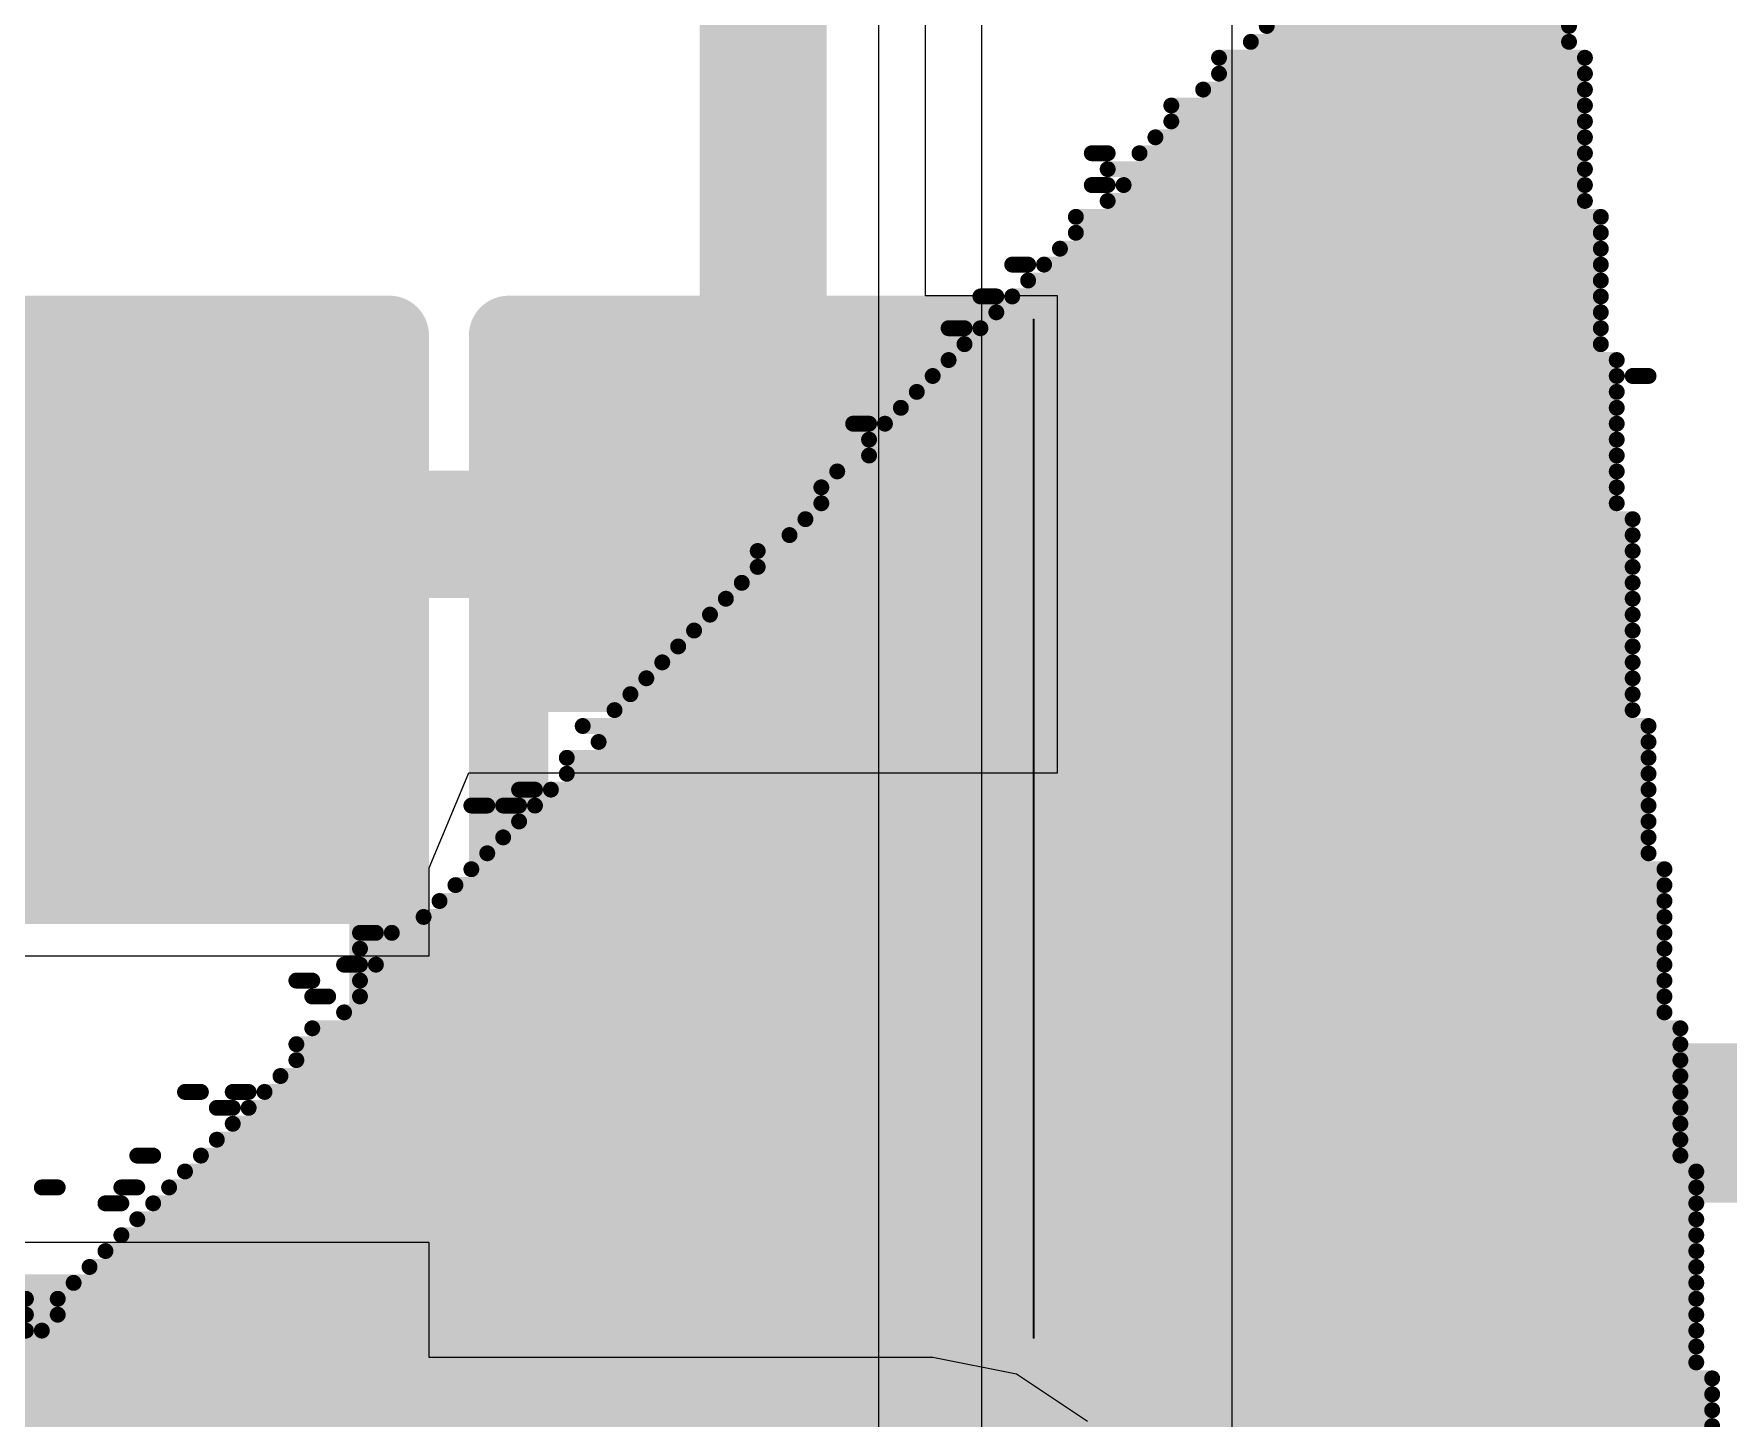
# Model space of a CAD drawing. Header units: inches. Extents: x -5 to 247, y -53 to 67.
# Drawn here: x 35.38 to 38.085, y -15.94 to -13.73 of the extents above; entities that cross this region are included whole.
import ezdxf

# ---------------------------------------------------------------- set-up
doc = ezdxf.new("R2010")
doc.units = ezdxf.units.IN
for name, color, linetype in [('Board Outline', 216, 'Continuous'), ('Bottom Layer', 5, 'Continuous'), ('Bottom Overlay', 54, 'Continuous'), ('Top Layer', 1, 'Continuous'), ('Top Overlay', 2, 'Continuous'), ('Top Paste', 8, 'Continuous'), ('Top Solder', 216, 'Continuous')]:
    doc.layers.add(name, color=color, linetype=linetype)

# ---------------------------------------------------------------- blocks, each defined once
blk = doc.blocks.new('R___0603_22')
at = {"layer": 'Top Layer'}
for points in [[(-0.381, 0.4445), (-0.381, -0.4445), (-1.143, -0.4445), (-1.143, 0.4445)], [(1.143, 0.4445), (1.143, -0.4445), (0.381, -0.4445), (0.381, 0.4445)]]:
    blk.add_hatch(color=1, dxfattribs=at).paths.add_polyline_path(points)
at = {"layer": 'Top Paste'}
for points in [[(-0.381, 0.4445), (-0.381, -0.4445), (-1.143, -0.4445), (-1.143, 0.4445)], [(1.143, 0.4445), (1.143, -0.4445), (0.381, -0.4445), (0.381, 0.4445)]]:
    blk.add_hatch(color=8, dxfattribs=at).paths.add_polyline_path(points)
at = {"layer": 'Top Solder'}
for points in [[(-0.2794, 0.5461), (-0.2794, -0.5461), (-1.2446, -0.5461), (-1.2446, 0.5461)], [(1.2446, 0.5461), (1.2446, -0.5461), (0.2794, -0.5461), (0.2794, 0.5461)]]:
    blk.add_hatch(color=216, dxfattribs=at).paths.add_polyline_path(points)
at = {"layer": 'Top Overlay'}
for points in [[(1.2192, 0.5334, 0.127, 0.127, 0), (-1.2192, 0.5334, 0.127, 0.127, 0)], [(-1.2192, -0.5334, 0.127, 0.127, 0), (-1.2192, 0.5334, 0.127, 0.127, 0)], [(1.2192, -0.5334, 0.127, 0.127, 0), (1.2192, 0.5334, 0.127, 0.127, 0)], [(1.2192, -0.5334, 0.127, 0.127, 0), (-1.2192, -0.5334, 0.127, 0.127, 0)]]:
    blk.add_lwpolyline(points, format="xyseb", dxfattribs=at)
for points in [[(-1.25095, 0.5334, 0.0635, 0.0635, 1), (-1.18745, 0.5334, 0.0635, 0.0635, 1)], [(-1.25095, 0.5334, 0.0635, 0.0635, 1), (-1.18745, 0.5334, 0.0635, 0.0635, 1)], [(1.18745, 0.5334, 0.0635, 0.0635, 1), (1.25095, 0.5334, 0.0635, 0.0635, 1)], [(1.18745, 0.5334, 0.0635, 0.0635, 1), (1.25095, 0.5334, 0.0635, 0.0635, 1)], [(-1.25095, -0.5334, 0.0635, 0.0635, 1), (-1.18745, -0.5334, 0.0635, 0.0635, 1)], [(-1.25095, -0.5334, 0.0635, 0.0635, 1), (-1.18745, -0.5334, 0.0635, 0.0635, 1)], [(1.18745, -0.5334, 0.0635, 0.0635, 1), (1.25095, -0.5334, 0.0635, 0.0635, 1)], [(1.18745, -0.5334, 0.0635, 0.0635, 1), (1.25095, -0.5334, 0.0635, 0.0635, 1)]]:
    blk.add_lwpolyline(points, format="xyseb", close=True, dxfattribs=at)
blk = doc.blocks.new('R___0402_26')
at = {"layer": 'Top Layer'}
for points in [[(-0.6985, -0.3175), (-0.6985, 0.3175), (-0.2413, 0.3175), (-0.2413, -0.3175)], [(0.2413, -0.3175), (0.2413, 0.3175), (0.6985, 0.3175), (0.6985, -0.3175)]]:
    blk.add_hatch(color=1, dxfattribs=at).paths.add_polyline_path(points)
at = {"layer": 'Top Paste'}
for points in [[(-0.6985, -0.3175), (-0.6985, 0.3175), (-0.2413, 0.3175), (-0.2413, -0.3175)], [(0.2413, -0.3175), (0.2413, 0.3175), (0.6985, 0.3175), (0.6985, -0.3175)]]:
    blk.add_hatch(color=8, dxfattribs=at).paths.add_polyline_path(points)
at = {"layer": 'Top Solder'}
for points in [[(-0.7535, -0.3725), (-0.7535, 0.3725), (-0.1863, 0.3725), (-0.1863, -0.3725)], [(0.1863, -0.3725), (0.1863, 0.3725), (0.7535, 0.3725), (0.7535, -0.3725)]]:
    blk.add_hatch(color=216, dxfattribs=at).paths.add_polyline_path(points)
at = {"layer": 'Top Overlay'}
for points in [[(-0.7874, 0.4064, 0.127, 0.127, 0), (0.7874, 0.4064, 0.127, 0.127, 0)], [(-0.7874, 0.4064, 0.127, 0.127, 0), (-0.7874, -0.4064, 0.127, 0.127, 0)], [(0.7874, 0.4064, 0.127, 0.127, 0), (0.7874, -0.4064, 0.127, 0.127, 0)], [(-0.7874, -0.4064, 0.127, 0.127, 0), (0.7874, -0.4064, 0.127, 0.127, 0)], [(-0.8128, -0.4318, 0.00323, 0.00323, 0), (0.8128, -0.4318, 0.00323, 0.00323, 0)]]:
    blk.add_lwpolyline(points, format="xyseb", dxfattribs=at)
for points in [[(-0.8191, 0.4064, 0.0635, 0.0635, 1), (-0.7556, 0.4064, 0.0635, 0.0635, 1)], [(-0.8191, 0.4064, 0.0635, 0.0635, 1), (-0.7556, 0.4064, 0.0635, 0.0635, 1)], [(0.7556, 0.4064, 0.0635, 0.0635, 1), (0.8191, 0.4064, 0.0635, 0.0635, 1)], [(0.7556, 0.4064, 0.0635, 0.0635, 1), (0.8191, 0.4064, 0.0635, 0.0635, 1)], [(-0.8191, -0.4064, 0.0635, 0.0635, 1), (-0.7556, -0.4064, 0.0635, 0.0635, 1)], [(-0.8191, -0.4064, 0.0635, 0.0635, 1), (-0.7556, -0.4064, 0.0635, 0.0635, 1)], [(0.7556, -0.4064, 0.0635, 0.0635, 1), (0.8191, -0.4064, 0.0635, 0.0635, 1)], [(0.7556, -0.4064, 0.0635, 0.0635, 1), (0.8191, -0.4064, 0.0635, 0.0635, 1)], [(-0.8136, -0.4318, 0.00161, 0.00161, 1), (-0.812, -0.4318, 0.00161, 0.00161, 1)], [(0.812, -0.4318, 0.00161, 0.00161, 1), (0.8136, -0.4318, 0.00161, 0.00161, 1)]]:
    blk.add_lwpolyline(points, format="xyseb", close=True, dxfattribs=at)

msp = doc.modelspace()

# ---------------------------------------------------------------- linework, layer by layer
at = {"layer": 'Board Outline'}
msp.add_lwpolyline([(49.772, 6.3476, 0.254, 0.254, -0.6504), (32.1175, -53.0547, 0.254, 0.254, 0)], format="xyseb", dxfattribs=at)
at = {"layer": 'Bottom Layer'}
for p, q in [((37.2927, 1.9311), (37.2927, -18.214)), ((36.7284, -7.747), (36.7284, -20.193)), ((36.8934, -20.193), (36.8934, -7.747))]:
    msp.add_line(p, q, dxfattribs=at)
msp.add_lwpolyline([(37.5775, -18.5689, 0.254, 0.254, 0), (37.5775, 2.286, 0.254, 0.254, 0)], format="xyseb", dxfattribs=at)
at = {"layer": 'Bottom Overlay'}
for points in [[(37.3483, -13.7172, 0.0254, 0.0254, 0), (37.8309, -13.7172, 0.0254, 0.0254, 0)], [(37.3229, -13.7426, 0.0254, 0.0254, 0), (37.8309, -13.7426, 0.0254, 0.0254, 0)], [(37.2721, -13.768, 0.0254, 0.0254, 0), (37.8563, -13.768, 0.0254, 0.0254, 0)], [(37.2721, -13.7934, 0.0254, 0.0254, 0), (37.8563, -13.7934, 0.0254, 0.0254, 0)], [(37.2467, -13.8188, 0.0254, 0.0254, 0), (37.8563, -13.8188, 0.0254, 0.0254, 0)], [(37.1959, -13.8442, 0.0254, 0.0254, 0), (37.8563, -13.8442, 0.0254, 0.0254, 0)], [(37.1959, -13.8696, 0.0254, 0.0254, 0), (37.8563, -13.8696, 0.0254, 0.0254, 0)], [(37.1705, -13.895, 0.0254, 0.0254, 0), (37.8563, -13.895, 0.0254, 0.0254, 0)], [(37.0689, -13.9204, 0.0254, 0.0254, 0), (37.0943, -13.9204, 0.0254, 0.0254, 0)], [(37.1451, -13.9204, 0.0254, 0.0254, 0), (37.8563, -13.9204, 0.0254, 0.0254, 0)], [(37.0943, -13.9458, 0.0254, 0.0254, 0), (37.8563, -13.9458, 0.0254, 0.0254, 0)], [(37.0689, -13.9712, 0.0254, 0.0254, 0), (37.0943, -13.9712, 0.0254, 0.0254, 0)], [(37.0943, -13.9966, 0.0254, 0.0254, 0), (37.8563, -13.9966, 0.0254, 0.0254, 0)], [(37.1197, -13.9712, 0.0254, 0.0254, 0), (37.8563, -13.9712, 0.0254, 0.0254, 0)], [(37.0435, -14.022, 0.0254, 0.0254, 0), (37.8817, -14.022, 0.0254, 0.0254, 0)], [(37.0435, -14.0474, 0.0254, 0.0254, 0), (37.8817, -14.0474, 0.0254, 0.0254, 0)], [(37.0181, -14.0728, 0.0254, 0.0254, 0), (37.8817, -14.0728, 0.0254, 0.0254, 0)], [(36.9419, -14.0982, 0.0254, 0.0254, 0), (36.9673, -14.0982, 0.0254, 0.0254, 0)], [(36.9927, -14.0982, 0.0254, 0.0254, 0), (37.8817, -14.0982, 0.0254, 0.0254, 0)], [(36.9673, -14.1236, 0.0254, 0.0254, 0), (37.8817, -14.1236, 0.0254, 0.0254, 0)], [(36.8911, -14.149, 0.0254, 0.0254, 0), (36.9165, -14.149, 0.0254, 0.0254, 0)], [(36.9419, -14.149, 0.0254, 0.0254, 0), (37.8817, -14.149, 0.0254, 0.0254, 0)], [(36.9165, -14.1744, 0.0254, 0.0254, 0), (37.8817, -14.1744, 0.0254, 0.0254, 0)], [(36.8403, -14.1998, 0.0254, 0.0254, 0), (36.8657, -14.1998, 0.0254, 0.0254, 0)], [(36.8911, -14.1998, 0.0254, 0.0254, 0), (37.8817, -14.1998, 0.0254, 0.0254, 0)], [(36.8657, -14.2252, 0.0254, 0.0254, 0), (37.8817, -14.2252, 0.0254, 0.0254, 0)], [(36.8403, -14.2506, 0.0254, 0.0254, 0), (37.9071, -14.2506, 0.0254, 0.0254, 0)], [(36.8149, -14.276, 0.0254, 0.0254, 0), (37.9071, -14.276, 0.0254, 0.0254, 0)], [(37.9325, -14.276, 0.0254, 0.0254, 0), (37.9579, -14.276, 0.0254, 0.0254, 0)], [(36.7895, -14.3014, 0.0254, 0.0254, 0), (37.9071, -14.3014, 0.0254, 0.0254, 0)], [(36.7641, -14.3268, 0.0254, 0.0254, 0), (37.9071, -14.3268, 0.0254, 0.0254, 0)], [(36.6879, -14.3522, 0.0254, 0.0254, 0), (36.7133, -14.3522, 0.0254, 0.0254, 0)], [(36.7387, -14.3522, 0.0254, 0.0254, 0), (37.9071, -14.3522, 0.0254, 0.0254, 0)], [(36.7133, -14.3776, 0.0254, 0.0254, 0), (37.9071, -14.3776, 0.0254, 0.0254, 0)], [(36.7133, -14.403, 0.0254, 0.0254, 0), (37.9071, -14.403, 0.0254, 0.0254, 0)], [(36.6625, -14.4284, 0.0254, 0.0254, 0), (37.9071, -14.4284, 0.0254, 0.0254, 0)], [(36.6371, -14.4538, 0.0254, 0.0254, 0), (37.9071, -14.4538, 0.0254, 0.0254, 0)], [(36.6371, -14.4792, 0.0254, 0.0254, 0), (37.9071, -14.4792, 0.0254, 0.0254, 0)], [(36.6117, -14.5046, 0.0254, 0.0254, 0), (37.9325, -14.5046, 0.0254, 0.0254, 0)], [(36.5863, -14.53, 0.0254, 0.0254, 0), (37.9325, -14.53, 0.0254, 0.0254, 0)], [(36.5355, -14.5554, 0.0254, 0.0254, 0), (37.9325, -14.5554, 0.0254, 0.0254, 0)], [(36.5355, -14.5808, 0.0254, 0.0254, 0), (37.9325, -14.5808, 0.0254, 0.0254, 0)], [(36.5101, -14.6062, 0.0254, 0.0254, 0), (37.9325, -14.6062, 0.0254, 0.0254, 0)], [(36.4847, -14.6316, 0.0254, 0.0254, 0), (37.9325, -14.6316, 0.0254, 0.0254, 0)], [(36.4593, -14.657, 0.0254, 0.0254, 0), (37.9325, -14.657, 0.0254, 0.0254, 0)], [(36.4339, -14.6824, 0.0254, 0.0254, 0), (37.9325, -14.6824, 0.0254, 0.0254, 0)], [(36.4085, -14.7078, 0.0254, 0.0254, 0), (37.9325, -14.7078, 0.0254, 0.0254, 0)], [(36.3831, -14.7332, 0.0254, 0.0254, 0), (37.9325, -14.7332, 0.0254, 0.0254, 0)], [(36.3577, -14.7586, 0.0254, 0.0254, 0), (37.9325, -14.7586, 0.0254, 0.0254, 0)], [(36.3069, -14.8094, 0.0254, 0.0254, 0), (37.9325, -14.8094, 0.0254, 0.0254, 0)], [(36.3323, -14.784, 0.0254, 0.0254, 0), (37.9325, -14.784, 0.0254, 0.0254, 0)], [(36.2561, -14.8348, 0.0254, 0.0254, 0), (37.9579, -14.8348, 0.0254, 0.0254, 0)], [(36.2815, -14.8602, 0.0254, 0.0254, 0), (37.9579, -14.8602, 0.0254, 0.0254, 0)], [(36.2307, -14.8856, 0.0254, 0.0254, 0), (37.9579, -14.8856, 0.0254, 0.0254, 0)], [(36.2307, -14.911, 0.0254, 0.0254, 0), (37.9579, -14.911, 0.0254, 0.0254, 0)], [(36.1545, -14.9364, 0.0254, 0.0254, 0), (36.1799, -14.9364, 0.0254, 0.0254, 0)], [(36.2053, -14.9364, 0.0254, 0.0254, 0), (37.9579, -14.9364, 0.0254, 0.0254, 0)], [(36.0783, -14.9618, 0.0254, 0.0254, 0), (36.1037, -14.9618, 0.0254, 0.0254, 0)], [(36.1291, -14.9618, 0.0254, 0.0254, 0), (36.1545, -14.9618, 0.0254, 0.0254, 0)], [(36.1799, -14.9618, 0.0254, 0.0254, 0), (37.9579, -14.9618, 0.0254, 0.0254, 0)], [(36.1545, -14.9872, 0.0254, 0.0254, 0), (37.9579, -14.9872, 0.0254, 0.0254, 0)], [(36.1291, -15.0126, 0.0254, 0.0254, 0), (37.9579, -15.0126, 0.0254, 0.0254, 0)], [(36.1037, -15.038, 0.0254, 0.0254, 0), (37.9579, -15.038, 0.0254, 0.0254, 0)], [(36.0783, -15.0634, 0.0254, 0.0254, 0), (37.9833, -15.0634, 0.0254, 0.0254, 0)], [(36.0529, -15.0888, 0.0254, 0.0254, 0), (37.9833, -15.0888, 0.0254, 0.0254, 0)], [(36.0275, -15.1142, 0.0254, 0.0254, 0), (37.9833, -15.1142, 0.0254, 0.0254, 0)], [(36.0021, -15.1396, 0.0254, 0.0254, 0), (37.9833, -15.1396, 0.0254, 0.0254, 0)], [(35.9005, -15.165, 0.0254, 0.0254, 0), (35.9259, -15.165, 0.0254, 0.0254, 0)], [(35.9513, -15.165, 0.0254, 0.0254, 0), (37.9833, -15.165, 0.0254, 0.0254, 0)], [(35.9005, -15.1904, 0.0254, 0.0254, 0), (37.9833, -15.1904, 0.0254, 0.0254, 0)], [(35.7989, -15.2412, 0.0254, 0.0254, 0), (35.8243, -15.2412, 0.0254, 0.0254, 0)], [(35.8751, -15.2158, 0.0254, 0.0254, 0), (35.9005, -15.2158, 0.0254, 0.0254, 0)], [(35.9005, -15.2412, 0.0254, 0.0254, 0), (37.9833, -15.2412, 0.0254, 0.0254, 0)], [(35.9259, -15.2158, 0.0254, 0.0254, 0), (37.9833, -15.2158, 0.0254, 0.0254, 0)], [(35.8243, -15.2666, 0.0254, 0.0254, 0), (35.8497, -15.2666, 0.0254, 0.0254, 0)], [(35.9005, -15.2666, 0.0254, 0.0254, 0), (37.9833, -15.2666, 0.0254, 0.0254, 0)], [(35.8751, -15.292, 0.0254, 0.0254, 0), (37.9833, -15.292, 0.0254, 0.0254, 0)], [(35.8243, -15.3174, 0.0254, 0.0254, 0), (38.0087, -15.3174, 0.0254, 0.0254, 0)], [(35.7989, -15.3428, 0.0254, 0.0254, 0), (38.0087, -15.3428, 0.0254, 0.0254, 0)], [(35.7989, -15.3682, 0.0254, 0.0254, 0), (38.0087, -15.3682, 0.0254, 0.0254, 0)], [(35.7735, -15.3936, 0.0254, 0.0254, 0), (38.0087, -15.3936, 0.0254, 0.0254, 0)], [(35.6211, -15.419, 0.0254, 0.0254, 0), (35.6465, -15.419, 0.0254, 0.0254, 0)], [(35.6973, -15.419, 0.0254, 0.0254, 0), (35.7227, -15.419, 0.0254, 0.0254, 0)], [(35.7481, -15.419, 0.0254, 0.0254, 0), (38.0087, -15.419, 0.0254, 0.0254, 0)], [(35.6719, -15.4444, 0.0254, 0.0254, 0), (35.6973, -15.4444, 0.0254, 0.0254, 0)], [(35.7227, -15.4444, 0.0254, 0.0254, 0), (38.0087, -15.4444, 0.0254, 0.0254, 0)], [(35.6973, -15.4698, 0.0254, 0.0254, 0), (38.0087, -15.4698, 0.0254, 0.0254, 0)], [(35.6719, -15.4952, 0.0254, 0.0254, 0), (38.0087, -15.4952, 0.0254, 0.0254, 0)], [(35.5449, -15.5206, 0.0254, 0.0254, 0), (35.5703, -15.5206, 0.0254, 0.0254, 0)], [(35.6465, -15.5206, 0.0254, 0.0254, 0), (38.0087, -15.5206, 0.0254, 0.0254, 0)], [(35.6211, -15.546, 0.0254, 0.0254, 0), (38.0341, -15.546, 0.0254, 0.0254, 0)], [(35.3925, -15.5714, 0.0254, 0.0254, 0), (35.4179, -15.5714, 0.0254, 0.0254, 0)], [(35.5195, -15.5714, 0.0254, 0.0254, 0), (35.5449, -15.5714, 0.0254, 0.0254, 0)], [(35.5957, -15.5714, 0.0254, 0.0254, 0), (38.0341, -15.5714, 0.0254, 0.0254, 0)], [(35.4941, -15.5968, 0.0254, 0.0254, 0), (35.5195, -15.5968, 0.0254, 0.0254, 0)], [(35.5703, -15.5968, 0.0254, 0.0254, 0), (38.0341, -15.5968, 0.0254, 0.0254, 0)], [(35.5195, -15.6476, 0.0254, 0.0254, 0), (38.0341, -15.6476, 0.0254, 0.0254, 0)], [(35.5449, -15.6222, 0.0254, 0.0254, 0), (38.0341, -15.6222, 0.0254, 0.0254, 0)], [(35.4941, -15.673, 0.0254, 0.0254, 0), (38.0341, -15.673, 0.0254, 0.0254, 0)], [(35.4687, -15.6984, 0.0254, 0.0254, 0), (38.0341, -15.6984, 0.0254, 0.0254, 0)], [(35.4433, -15.7238, 0.0254, 0.0254, 0), (38.0341, -15.7238, 0.0254, 0.0254, 0)], [(35.4179, -15.7492, 0.0254, 0.0254, 0), (38.0341, -15.7492, 0.0254, 0.0254, 0)], [(35.4179, -15.7746, 0.0254, 0.0254, 0), (38.0341, -15.7746, 0.0254, 0.0254, 0)], [(35.3925, -15.8, 0.0254, 0.0254, 0), (38.0341, -15.8, 0.0254, 0.0254, 0)], [(32.6493, -15.8254, 0.0254, 0.0254, 0), (38.0341, -15.8254, 0.0254, 0.0254, 0)], [(32.7001, -15.8508, 0.0254, 0.0254, 0), (38.0341, -15.8508, 0.0254, 0.0254, 0)], [(32.7255, -15.8762, 0.0254, 0.0254, 0), (38.0595, -15.8762, 0.0254, 0.0254, 0)], [(32.7509, -15.9016, 0.0254, 0.0254, 0), (38.0595, -15.9016, 0.0254, 0.0254, 0)], [(32.7763, -15.927, 0.0254, 0.0254, 0), (38.0595, -15.927, 0.0254, 0.0254, 0)], [(32.7763, -15.9524, 0.0254, 0.0254, 0), (38.0595, -15.9524, 0.0254, 0.0254, 0)]]:
    msp.add_lwpolyline(points, format="xyseb", dxfattribs=at)
for points in [[(37.3419, -13.7172, 0.0127, 0.0127, 1), (37.3546, -13.7172, 0.0127, 0.0127, 1)], [(37.8245, -13.7172, 0.0127, 0.0127, 1), (37.8372, -13.7172, 0.0127, 0.0127, 1)], [(37.3165, -13.7426, 0.0127, 0.0127, 1), (37.3292, -13.7426, 0.0127, 0.0127, 1)], [(37.8245, -13.7426, 0.0127, 0.0127, 1), (37.8372, -13.7426, 0.0127, 0.0127, 1)], [(37.2657, -13.768, 0.0127, 0.0127, 1), (37.2784, -13.768, 0.0127, 0.0127, 1)], [(37.8499, -13.768, 0.0127, 0.0127, 1), (37.8626, -13.768, 0.0127, 0.0127, 1)], [(37.2657, -13.7934, 0.0127, 0.0127, 1), (37.2784, -13.7934, 0.0127, 0.0127, 1)], [(37.8499, -13.7934, 0.0127, 0.0127, 1), (37.8626, -13.7934, 0.0127, 0.0127, 1)], [(37.2403, -13.8188, 0.0127, 0.0127, 1), (37.253, -13.8188, 0.0127, 0.0127, 1)], [(37.8499, -13.8188, 0.0127, 0.0127, 1), (37.8626, -13.8188, 0.0127, 0.0127, 1)], [(37.1895, -13.8442, 0.0127, 0.0127, 1), (37.2022, -13.8442, 0.0127, 0.0127, 1)], [(37.8499, -13.8442, 0.0127, 0.0127, 1), (37.8626, -13.8442, 0.0127, 0.0127, 1)], [(37.1895, -13.8696, 0.0127, 0.0127, 1), (37.2022, -13.8696, 0.0127, 0.0127, 1)], [(37.8499, -13.8696, 0.0127, 0.0127, 1), (37.8626, -13.8696, 0.0127, 0.0127, 1)], [(37.1641, -13.895, 0.0127, 0.0127, 1), (37.1768, -13.895, 0.0127, 0.0127, 1)], [(37.8499, -13.895, 0.0127, 0.0127, 1), (37.8626, -13.895, 0.0127, 0.0127, 1)], [(37.0625, -13.9204, 0.0127, 0.0127, 1), (37.0752, -13.9204, 0.0127, 0.0127, 1)], [(37.0879, -13.9204, 0.0127, 0.0127, 1), (37.1006, -13.9204, 0.0127, 0.0127, 1)], [(37.1387, -13.9204, 0.0127, 0.0127, 1), (37.1514, -13.9204, 0.0127, 0.0127, 1)], [(37.8499, -13.9204, 0.0127, 0.0127, 1), (37.8626, -13.9204, 0.0127, 0.0127, 1)], [(37.0879, -13.9458, 0.0127, 0.0127, 1), (37.1006, -13.9458, 0.0127, 0.0127, 1)], [(37.8499, -13.9458, 0.0127, 0.0127, 1), (37.8626, -13.9458, 0.0127, 0.0127, 1)], [(37.0625, -13.9712, 0.0127, 0.0127, 1), (37.0752, -13.9712, 0.0127, 0.0127, 1)], [(37.0879, -13.9712, 0.0127, 0.0127, 1), (37.1006, -13.9712, 0.0127, 0.0127, 1)], [(37.0879, -13.9966, 0.0127, 0.0127, 1), (37.1006, -13.9966, 0.0127, 0.0127, 1)], [(37.1133, -13.9712, 0.0127, 0.0127, 1), (37.126, -13.9712, 0.0127, 0.0127, 1)], [(37.8499, -13.9712, 0.0127, 0.0127, 1), (37.8626, -13.9712, 0.0127, 0.0127, 1)], [(37.8499, -13.9966, 0.0127, 0.0127, 1), (37.8626, -13.9966, 0.0127, 0.0127, 1)], [(37.0371, -14.022, 0.0127, 0.0127, 1), (37.0498, -14.022, 0.0127, 0.0127, 1)], [(37.8753, -14.022, 0.0127, 0.0127, 1), (37.888, -14.022, 0.0127, 0.0127, 1)], [(37.0371, -14.0474, 0.0127, 0.0127, 1), (37.0498, -14.0474, 0.0127, 0.0127, 1)], [(37.8753, -14.0474, 0.0127, 0.0127, 1), (37.888, -14.0474, 0.0127, 0.0127, 1)], [(37.0117, -14.0728, 0.0127, 0.0127, 1), (37.0244, -14.0728, 0.0127, 0.0127, 1)], [(37.8753, -14.0728, 0.0127, 0.0127, 1), (37.888, -14.0728, 0.0127, 0.0127, 1)], [(36.9355, -14.0982, 0.0127, 0.0127, 1), (36.9482, -14.0982, 0.0127, 0.0127, 1)], [(36.9609, -14.0982, 0.0127, 0.0127, 1), (36.9736, -14.0982, 0.0127, 0.0127, 1)], [(36.9863, -14.0982, 0.0127, 0.0127, 1), (36.999, -14.0982, 0.0127, 0.0127, 1)], [(37.8753, -14.0982, 0.0127, 0.0127, 1), (37.888, -14.0982, 0.0127, 0.0127, 1)], [(36.9609, -14.1236, 0.0127, 0.0127, 1), (36.9736, -14.1236, 0.0127, 0.0127, 1)], [(37.8753, -14.1236, 0.0127, 0.0127, 1), (37.888, -14.1236, 0.0127, 0.0127, 1)], [(36.8847, -14.149, 0.0127, 0.0127, 1), (36.8974, -14.149, 0.0127, 0.0127, 1)], [(36.9101, -14.149, 0.0127, 0.0127, 1), (36.9228, -14.149, 0.0127, 0.0127, 1)], [(36.9355, -14.149, 0.0127, 0.0127, 1), (36.9482, -14.149, 0.0127, 0.0127, 1)], [(37.8753, -14.149, 0.0127, 0.0127, 1), (37.888, -14.149, 0.0127, 0.0127, 1)], [(36.9101, -14.1744, 0.0127, 0.0127, 1), (36.9228, -14.1744, 0.0127, 0.0127, 1)], [(37.8753, -14.1744, 0.0127, 0.0127, 1), (37.888, -14.1744, 0.0127, 0.0127, 1)], [(36.8339, -14.1998, 0.0127, 0.0127, 1), (36.8466, -14.1998, 0.0127, 0.0127, 1)], [(36.8593, -14.1998, 0.0127, 0.0127, 1), (36.872, -14.1998, 0.0127, 0.0127, 1)], [(36.8847, -14.1998, 0.0127, 0.0127, 1), (36.8974, -14.1998, 0.0127, 0.0127, 1)], [(37.8753, -14.1998, 0.0127, 0.0127, 1), (37.888, -14.1998, 0.0127, 0.0127, 1)], [(36.8593, -14.2252, 0.0127, 0.0127, 1), (36.872, -14.2252, 0.0127, 0.0127, 1)], [(37.8753, -14.2252, 0.0127, 0.0127, 1), (37.888, -14.2252, 0.0127, 0.0127, 1)], [(36.8339, -14.2506, 0.0127, 0.0127, 1), (36.8466, -14.2506, 0.0127, 0.0127, 1)], [(37.9007, -14.2506, 0.0127, 0.0127, 1), (37.9134, -14.2506, 0.0127, 0.0127, 1)], [(36.8085, -14.276, 0.0127, 0.0127, 1), (36.8212, -14.276, 0.0127, 0.0127, 1)], [(37.9007, -14.276, 0.0127, 0.0127, 1), (37.9134, -14.276, 0.0127, 0.0127, 1)], [(37.9261, -14.276, 0.0127, 0.0127, 1), (37.9388, -14.276, 0.0127, 0.0127, 1)], [(37.9515, -14.276, 0.0127, 0.0127, 1), (37.9642, -14.276, 0.0127, 0.0127, 1)], [(36.7831, -14.3014, 0.0127, 0.0127, 1), (36.7958, -14.3014, 0.0127, 0.0127, 1)], [(37.9007, -14.3014, 0.0127, 0.0127, 1), (37.9134, -14.3014, 0.0127, 0.0127, 1)], [(36.7577, -14.3268, 0.0127, 0.0127, 1), (36.7704, -14.3268, 0.0127, 0.0127, 1)], [(37.9007, -14.3268, 0.0127, 0.0127, 1), (37.9134, -14.3268, 0.0127, 0.0127, 1)], [(36.6815, -14.3522, 0.0127, 0.0127, 1), (36.6942, -14.3522, 0.0127, 0.0127, 1)], [(36.7069, -14.3522, 0.0127, 0.0127, 1), (36.7196, -14.3522, 0.0127, 0.0127, 1)], [(36.7323, -14.3522, 0.0127, 0.0127, 1), (36.745, -14.3522, 0.0127, 0.0127, 1)], [(37.9007, -14.3522, 0.0127, 0.0127, 1), (37.9134, -14.3522, 0.0127, 0.0127, 1)], [(36.7069, -14.3776, 0.0127, 0.0127, 1), (36.7196, -14.3776, 0.0127, 0.0127, 1)], [(36.7069, -14.403, 0.0127, 0.0127, 1), (36.7196, -14.403, 0.0127, 0.0127, 1)], [(37.9007, -14.3776, 0.0127, 0.0127, 1), (37.9134, -14.3776, 0.0127, 0.0127, 1)], [(37.9007, -14.403, 0.0127, 0.0127, 1), (37.9134, -14.403, 0.0127, 0.0127, 1)], [(36.6561, -14.4284, 0.0127, 0.0127, 1), (36.6688, -14.4284, 0.0127, 0.0127, 1)], [(37.9007, -14.4284, 0.0127, 0.0127, 1), (37.9134, -14.4284, 0.0127, 0.0127, 1)], [(36.6307, -14.4538, 0.0127, 0.0127, 1), (36.6434, -14.4538, 0.0127, 0.0127, 1)], [(37.9007, -14.4538, 0.0127, 0.0127, 1), (37.9134, -14.4538, 0.0127, 0.0127, 1)], [(36.6307, -14.4792, 0.0127, 0.0127, 1), (36.6434, -14.4792, 0.0127, 0.0127, 1)], [(37.9007, -14.4792, 0.0127, 0.0127, 1), (37.9134, -14.4792, 0.0127, 0.0127, 1)], [(36.6053, -14.5046, 0.0127, 0.0127, 1), (36.618, -14.5046, 0.0127, 0.0127, 1)], [(37.9261, -14.5046, 0.0127, 0.0127, 1), (37.9388, -14.5046, 0.0127, 0.0127, 1)], [(36.5799, -14.53, 0.0127, 0.0127, 1), (36.5926, -14.53, 0.0127, 0.0127, 1)], [(37.9261, -14.53, 0.0127, 0.0127, 1), (37.9388, -14.53, 0.0127, 0.0127, 1)], [(36.5291, -14.5554, 0.0127, 0.0127, 1), (36.5418, -14.5554, 0.0127, 0.0127, 1)], [(37.9261, -14.5554, 0.0127, 0.0127, 1), (37.9388, -14.5554, 0.0127, 0.0127, 1)], [(36.5291, -14.5808, 0.0127, 0.0127, 1), (36.5418, -14.5808, 0.0127, 0.0127, 1)], [(37.9261, -14.5808, 0.0127, 0.0127, 1), (37.9388, -14.5808, 0.0127, 0.0127, 1)], [(36.5037, -14.6062, 0.0127, 0.0127, 1), (36.5164, -14.6062, 0.0127, 0.0127, 1)], [(37.9261, -14.6062, 0.0127, 0.0127, 1), (37.9388, -14.6062, 0.0127, 0.0127, 1)], [(36.4783, -14.6316, 0.0127, 0.0127, 1), (36.491, -14.6316, 0.0127, 0.0127, 1)], [(37.9261, -14.6316, 0.0127, 0.0127, 1), (37.9388, -14.6316, 0.0127, 0.0127, 1)], [(36.4529, -14.657, 0.0127, 0.0127, 1), (36.4656, -14.657, 0.0127, 0.0127, 1)], [(37.9261, -14.657, 0.0127, 0.0127, 1), (37.9388, -14.657, 0.0127, 0.0127, 1)], [(36.4275, -14.6824, 0.0127, 0.0127, 1), (36.4402, -14.6824, 0.0127, 0.0127, 1)], [(37.9261, -14.6824, 0.0127, 0.0127, 1), (37.9388, -14.6824, 0.0127, 0.0127, 1)], [(36.4021, -14.7078, 0.0127, 0.0127, 1), (36.4148, -14.7078, 0.0127, 0.0127, 1)], [(37.9261, -14.7078, 0.0127, 0.0127, 1), (37.9388, -14.7078, 0.0127, 0.0127, 1)], [(36.3767, -14.7332, 0.0127, 0.0127, 1), (36.3894, -14.7332, 0.0127, 0.0127, 1)], [(37.9261, -14.7332, 0.0127, 0.0127, 1), (37.9388, -14.7332, 0.0127, 0.0127, 1)], [(36.3513, -14.7586, 0.0127, 0.0127, 1), (36.364, -14.7586, 0.0127, 0.0127, 1)], [(37.9261, -14.7586, 0.0127, 0.0127, 1), (37.9388, -14.7586, 0.0127, 0.0127, 1)], [(36.3005, -14.8094, 0.0127, 0.0127, 1), (36.3132, -14.8094, 0.0127, 0.0127, 1)], [(36.3259, -14.784, 0.0127, 0.0127, 1), (36.3386, -14.784, 0.0127, 0.0127, 1)], [(37.9261, -14.784, 0.0127, 0.0127, 1), (37.9388, -14.784, 0.0127, 0.0127, 1)], [(37.9261, -14.8094, 0.0127, 0.0127, 1), (37.9388, -14.8094, 0.0127, 0.0127, 1)], [(36.2497, -14.8348, 0.0127, 0.0127, 1), (36.2624, -14.8348, 0.0127, 0.0127, 1)], [(37.9515, -14.8348, 0.0127, 0.0127, 1), (37.9642, -14.8348, 0.0127, 0.0127, 1)], [(36.2751, -14.8602, 0.0127, 0.0127, 1), (36.2878, -14.8602, 0.0127, 0.0127, 1)], [(37.9515, -14.8602, 0.0127, 0.0127, 1), (37.9642, -14.8602, 0.0127, 0.0127, 1)], [(36.2243, -14.8856, 0.0127, 0.0127, 1), (36.237, -14.8856, 0.0127, 0.0127, 1)], [(37.9515, -14.8856, 0.0127, 0.0127, 1), (37.9642, -14.8856, 0.0127, 0.0127, 1)], [(36.2243, -14.911, 0.0127, 0.0127, 1), (36.237, -14.911, 0.0127, 0.0127, 1)], [(37.9515, -14.911, 0.0127, 0.0127, 1), (37.9642, -14.911, 0.0127, 0.0127, 1)], [(36.1481, -14.9364, 0.0127, 0.0127, 1), (36.1608, -14.9364, 0.0127, 0.0127, 1)], [(36.1735, -14.9364, 0.0127, 0.0127, 1), (36.1862, -14.9364, 0.0127, 0.0127, 1)], [(36.1989, -14.9364, 0.0127, 0.0127, 1), (36.2116, -14.9364, 0.0127, 0.0127, 1)], [(37.9515, -14.9364, 0.0127, 0.0127, 1), (37.9642, -14.9364, 0.0127, 0.0127, 1)], [(36.0719, -14.9618, 0.0127, 0.0127, 1), (36.0846, -14.9618, 0.0127, 0.0127, 1)], [(36.0973, -14.9618, 0.0127, 0.0127, 1), (36.11, -14.9618, 0.0127, 0.0127, 1)], [(36.1227, -14.9618, 0.0127, 0.0127, 1), (36.1354, -14.9618, 0.0127, 0.0127, 1)], [(36.1481, -14.9618, 0.0127, 0.0127, 1), (36.1608, -14.9618, 0.0127, 0.0127, 1)], [(36.1735, -14.9618, 0.0127, 0.0127, 1), (36.1862, -14.9618, 0.0127, 0.0127, 1)], [(37.9515, -14.9618, 0.0127, 0.0127, 1), (37.9642, -14.9618, 0.0127, 0.0127, 1)], [(36.1481, -14.9872, 0.0127, 0.0127, 1), (36.1608, -14.9872, 0.0127, 0.0127, 1)], [(37.9515, -14.9872, 0.0127, 0.0127, 1), (37.9642, -14.9872, 0.0127, 0.0127, 1)], [(36.1227, -15.0126, 0.0127, 0.0127, 1), (36.1354, -15.0126, 0.0127, 0.0127, 1)], [(37.9515, -15.0126, 0.0127, 0.0127, 1), (37.9642, -15.0126, 0.0127, 0.0127, 1)], [(36.0973, -15.038, 0.0127, 0.0127, 1), (36.11, -15.038, 0.0127, 0.0127, 1)], [(37.9515, -15.038, 0.0127, 0.0127, 1), (37.9642, -15.038, 0.0127, 0.0127, 1)], [(36.0719, -15.0634, 0.0127, 0.0127, 1), (36.0846, -15.0634, 0.0127, 0.0127, 1)], [(37.9769, -15.0634, 0.0127, 0.0127, 1), (37.9896, -15.0634, 0.0127, 0.0127, 1)], [(36.0465, -15.0888, 0.0127, 0.0127, 1), (36.0592, -15.0888, 0.0127, 0.0127, 1)], [(37.9769, -15.0888, 0.0127, 0.0127, 1), (37.9896, -15.0888, 0.0127, 0.0127, 1)], [(36.0211, -15.1142, 0.0127, 0.0127, 1), (36.0338, -15.1142, 0.0127, 0.0127, 1)], [(37.9769, -15.1142, 0.0127, 0.0127, 1), (37.9896, -15.1142, 0.0127, 0.0127, 1)], [(35.9957, -15.1396, 0.0127, 0.0127, 1), (36.0084, -15.1396, 0.0127, 0.0127, 1)], [(37.9769, -15.1396, 0.0127, 0.0127, 1), (37.9896, -15.1396, 0.0127, 0.0127, 1)], [(35.8941, -15.165, 0.0127, 0.0127, 1), (35.9068, -15.165, 0.0127, 0.0127, 1)], [(35.9195, -15.165, 0.0127, 0.0127, 1), (35.9322, -15.165, 0.0127, 0.0127, 1)], [(35.9449, -15.165, 0.0127, 0.0127, 1), (35.9576, -15.165, 0.0127, 0.0127, 1)], [(37.9769, -15.165, 0.0127, 0.0127, 1), (37.9896, -15.165, 0.0127, 0.0127, 1)], [(35.8941, -15.1904, 0.0127, 0.0127, 1), (35.9068, -15.1904, 0.0127, 0.0127, 1)], [(37.9769, -15.1904, 0.0127, 0.0127, 1), (37.9896, -15.1904, 0.0127, 0.0127, 1)], [(35.7925, -15.2412, 0.0127, 0.0127, 1), (35.8052, -15.2412, 0.0127, 0.0127, 1)], [(35.8179, -15.2412, 0.0127, 0.0127, 1), (35.8306, -15.2412, 0.0127, 0.0127, 1)], [(35.8687, -15.2158, 0.0127, 0.0127, 1), (35.8814, -15.2158, 0.0127, 0.0127, 1)], [(35.8941, -15.2158, 0.0127, 0.0127, 1), (35.9068, -15.2158, 0.0127, 0.0127, 1)], [(35.8941, -15.2412, 0.0127, 0.0127, 1), (35.9068, -15.2412, 0.0127, 0.0127, 1)], [(35.9195, -15.2158, 0.0127, 0.0127, 1), (35.9322, -15.2158, 0.0127, 0.0127, 1)], [(37.9769, -15.2158, 0.0127, 0.0127, 1), (37.9896, -15.2158, 0.0127, 0.0127, 1)], [(37.9769, -15.2412, 0.0127, 0.0127, 1), (37.9896, -15.2412, 0.0127, 0.0127, 1)], [(35.8179, -15.2666, 0.0127, 0.0127, 1), (35.8306, -15.2666, 0.0127, 0.0127, 1)], [(35.8433, -15.2666, 0.0127, 0.0127, 1), (35.856, -15.2666, 0.0127, 0.0127, 1)], [(35.8941, -15.2666, 0.0127, 0.0127, 1), (35.9068, -15.2666, 0.0127, 0.0127, 1)], [(37.9769, -15.2666, 0.0127, 0.0127, 1), (37.9896, -15.2666, 0.0127, 0.0127, 1)], [(35.8687, -15.292, 0.0127, 0.0127, 1), (35.8814, -15.292, 0.0127, 0.0127, 1)], [(37.9769, -15.292, 0.0127, 0.0127, 1), (37.9896, -15.292, 0.0127, 0.0127, 1)], [(35.8179, -15.3174, 0.0127, 0.0127, 1), (35.8306, -15.3174, 0.0127, 0.0127, 1)], [(38.0023, -15.3174, 0.0127, 0.0127, 1), (38.015, -15.3174, 0.0127, 0.0127, 1)], [(35.7925, -15.3428, 0.0127, 0.0127, 1), (35.8052, -15.3428, 0.0127, 0.0127, 1)], [(38.0023, -15.3428, 0.0127, 0.0127, 1), (38.015, -15.3428, 0.0127, 0.0127, 1)], [(35.7925, -15.3682, 0.0127, 0.0127, 1), (35.8052, -15.3682, 0.0127, 0.0127, 1)], [(38.0023, -15.3682, 0.0127, 0.0127, 1), (38.015, -15.3682, 0.0127, 0.0127, 1)], [(35.7671, -15.3936, 0.0127, 0.0127, 1), (35.7798, -15.3936, 0.0127, 0.0127, 1)], [(38.0023, -15.3936, 0.0127, 0.0127, 1), (38.015, -15.3936, 0.0127, 0.0127, 1)], [(35.6147, -15.419, 0.0127, 0.0127, 1), (35.6274, -15.419, 0.0127, 0.0127, 1)], [(35.6401, -15.419, 0.0127, 0.0127, 1), (35.6528, -15.419, 0.0127, 0.0127, 1)], [(35.6909, -15.419, 0.0127, 0.0127, 1), (35.7036, -15.419, 0.0127, 0.0127, 1)], [(35.7163, -15.419, 0.0127, 0.0127, 1), (35.729, -15.419, 0.0127, 0.0127, 1)], [(35.7417, -15.419, 0.0127, 0.0127, 1), (35.7544, -15.419, 0.0127, 0.0127, 1)], [(38.0023, -15.419, 0.0127, 0.0127, 1), (38.015, -15.419, 0.0127, 0.0127, 1)], [(35.6655, -15.4444, 0.0127, 0.0127, 1), (35.6782, -15.4444, 0.0127, 0.0127, 1)], [(35.6909, -15.4444, 0.0127, 0.0127, 1), (35.7036, -15.4444, 0.0127, 0.0127, 1)], [(35.7163, -15.4444, 0.0127, 0.0127, 1), (35.729, -15.4444, 0.0127, 0.0127, 1)], [(38.0023, -15.4444, 0.0127, 0.0127, 1), (38.015, -15.4444, 0.0127, 0.0127, 1)], [(35.6909, -15.4698, 0.0127, 0.0127, 1), (35.7036, -15.4698, 0.0127, 0.0127, 1)], [(38.0023, -15.4698, 0.0127, 0.0127, 1), (38.015, -15.4698, 0.0127, 0.0127, 1)], [(35.6655, -15.4952, 0.0127, 0.0127, 1), (35.6782, -15.4952, 0.0127, 0.0127, 1)], [(38.0023, -15.4952, 0.0127, 0.0127, 1), (38.015, -15.4952, 0.0127, 0.0127, 1)], [(35.5385, -15.5206, 0.0127, 0.0127, 1), (35.5512, -15.5206, 0.0127, 0.0127, 1)], [(35.5639, -15.5206, 0.0127, 0.0127, 1), (35.5766, -15.5206, 0.0127, 0.0127, 1)], [(35.6401, -15.5206, 0.0127, 0.0127, 1), (35.6528, -15.5206, 0.0127, 0.0127, 1)], [(38.0023, -15.5206, 0.0127, 0.0127, 1), (38.015, -15.5206, 0.0127, 0.0127, 1)], [(35.6147, -15.546, 0.0127, 0.0127, 1), (35.6274, -15.546, 0.0127, 0.0127, 1)], [(38.0277, -15.546, 0.0127, 0.0127, 1), (38.0404, -15.546, 0.0127, 0.0127, 1)], [(35.3861, -15.5714, 0.0127, 0.0127, 1), (35.3988, -15.5714, 0.0127, 0.0127, 1)], [(35.4115, -15.5714, 0.0127, 0.0127, 1), (35.4242, -15.5714, 0.0127, 0.0127, 1)], [(35.5131, -15.5714, 0.0127, 0.0127, 1), (35.5258, -15.5714, 0.0127, 0.0127, 1)], [(35.5385, -15.5714, 0.0127, 0.0127, 1), (35.5512, -15.5714, 0.0127, 0.0127, 1)], [(35.5893, -15.5714, 0.0127, 0.0127, 1), (35.602, -15.5714, 0.0127, 0.0127, 1)], [(38.0277, -15.5714, 0.0127, 0.0127, 1), (38.0404, -15.5714, 0.0127, 0.0127, 1)], [(35.4877, -15.5968, 0.0127, 0.0127, 1), (35.5004, -15.5968, 0.0127, 0.0127, 1)], [(35.5131, -15.5968, 0.0127, 0.0127, 1), (35.5258, -15.5968, 0.0127, 0.0127, 1)], [(35.5639, -15.5968, 0.0127, 0.0127, 1), (35.5766, -15.5968, 0.0127, 0.0127, 1)], [(38.0277, -15.5968, 0.0127, 0.0127, 1), (38.0404, -15.5968, 0.0127, 0.0127, 1)], [(35.5131, -15.6476, 0.0127, 0.0127, 1), (35.5258, -15.6476, 0.0127, 0.0127, 1)], [(35.5385, -15.6222, 0.0127, 0.0127, 1), (35.5512, -15.6222, 0.0127, 0.0127, 1)], [(38.0277, -15.6222, 0.0127, 0.0127, 1), (38.0404, -15.6222, 0.0127, 0.0127, 1)], [(38.0277, -15.6476, 0.0127, 0.0127, 1), (38.0404, -15.6476, 0.0127, 0.0127, 1)], [(35.4877, -15.673, 0.0127, 0.0127, 1), (35.5004, -15.673, 0.0127, 0.0127, 1)], [(38.0277, -15.673, 0.0127, 0.0127, 1), (38.0404, -15.673, 0.0127, 0.0127, 1)], [(35.4623, -15.6984, 0.0127, 0.0127, 1), (35.475, -15.6984, 0.0127, 0.0127, 1)], [(38.0277, -15.6984, 0.0127, 0.0127, 1), (38.0404, -15.6984, 0.0127, 0.0127, 1)], [(35.4369, -15.7238, 0.0127, 0.0127, 1), (35.4496, -15.7238, 0.0127, 0.0127, 1)], [(38.0277, -15.7238, 0.0127, 0.0127, 1), (38.0404, -15.7238, 0.0127, 0.0127, 1)], [(35.3607, -15.7492, 0.0127, 0.0127, 1), (35.3734, -15.7492, 0.0127, 0.0127, 1)], [(35.4115, -15.7492, 0.0127, 0.0127, 1), (35.4242, -15.7492, 0.0127, 0.0127, 1)], [(38.0277, -15.7492, 0.0127, 0.0127, 1), (38.0404, -15.7492, 0.0127, 0.0127, 1)], [(35.3607, -15.7746, 0.0127, 0.0127, 1), (35.3734, -15.7746, 0.0127, 0.0127, 1)], [(35.4115, -15.7746, 0.0127, 0.0127, 1), (35.4242, -15.7746, 0.0127, 0.0127, 1)], [(38.0277, -15.7746, 0.0127, 0.0127, 1), (38.0404, -15.7746, 0.0127, 0.0127, 1)], [(35.3607, -15.8, 0.0127, 0.0127, 1), (35.3734, -15.8, 0.0127, 0.0127, 1)], [(35.3861, -15.8, 0.0127, 0.0127, 1), (35.3988, -15.8, 0.0127, 0.0127, 1)], [(38.0277, -15.8, 0.0127, 0.0127, 1), (38.0404, -15.8, 0.0127, 0.0127, 1)], [(38.0277, -15.8254, 0.0127, 0.0127, 1), (38.0404, -15.8254, 0.0127, 0.0127, 1)], [(38.0277, -15.8508, 0.0127, 0.0127, 1), (38.0404, -15.8508, 0.0127, 0.0127, 1)], [(38.0531, -15.8762, 0.0127, 0.0127, 1), (38.0658, -15.8762, 0.0127, 0.0127, 1)], [(38.0531, -15.9016, 0.0127, 0.0127, 1), (38.0658, -15.9016, 0.0127, 0.0127, 1)], [(38.0531, -15.927, 0.0127, 0.0127, 1), (38.0658, -15.927, 0.0127, 0.0127, 1)], [(38.0531, -15.9524, 0.0127, 0.0127, 1), (38.0658, -15.9524, 0.0127, 0.0127, 1)]]:
    msp.add_lwpolyline(points, format="xyseb", close=True, dxfattribs=at)
at = {"layer": 'Top Layer'}
for p, q in [((36.8032, -14.1478), (36.8032, -13.5401)), ((37.0141, -14.1478), (36.8032, -14.1478)), ((37.0141, -14.9098), (37.0141, -14.1478)), ((36.0107, -15.0613), (36.0743, -14.9098)), ((36.0743, -14.9098), (37.0141, -14.9098)), ((36.0107, -15.2019), (36.0107, -15.0613)), ((34.8838, -15.2019), (36.0107, -15.2019)), ((36.0107, -15.6591), (34.8169, -15.6591)), ((36.0107, -15.8429), (36.0107, -15.6591)), ((36.8149, -15.8429), (36.0107, -15.8429)), ((36.9487, -15.8695), (36.8149, -15.8429)), ((37.0622, -15.9453), (36.9487, -15.8695))]:
    msp.add_line(p, q, dxfattribs=at)
for points in [[(36.5442, -14.5288, 0.2032, 0.2032, 0), (36.5442, -13.5401, 0.2032, 0.2032, 0)], [(34.2834, -14.5288, 0.2032, 0.2032, 0), (36.5442, -14.5288, 0.2032, 0.2032, 0)], [(36.5442, -15.4686, 0.254, 0.254, 0), (40.005, -15.4686, 0.254, 0.254, 0)]]:
    msp.add_lwpolyline(points, format="xyseb", dxfattribs=at)
for points in [[(36.4934, -14.5288, 0.1016, 0.1016, 1), (36.595, -14.5288, 0.1016, 0.1016, 1)], [(36.4934, -14.5288, 0.1016, 0.1016, 1), (36.595, -14.5288, 0.1016, 0.1016, 1)], [(36.4807, -15.4686, 0.127, 0.127, 1), (36.6077, -15.4686, 0.127, 0.127, 1)]]:
    msp.add_lwpolyline(points, format="xyseb", close=True, dxfattribs=at)

# ---------------------------------------------------------------- block references
for name, p, rotation in [('R___0603_22', (35.4138, -15.4305), 270), ('R___0402_26', (36.5442, -14.9987), 90)]:
    msp.add_blockref(name, p, dxfattribs=dict(rotation=rotation))

doc.saveas('drawing.dxf')
